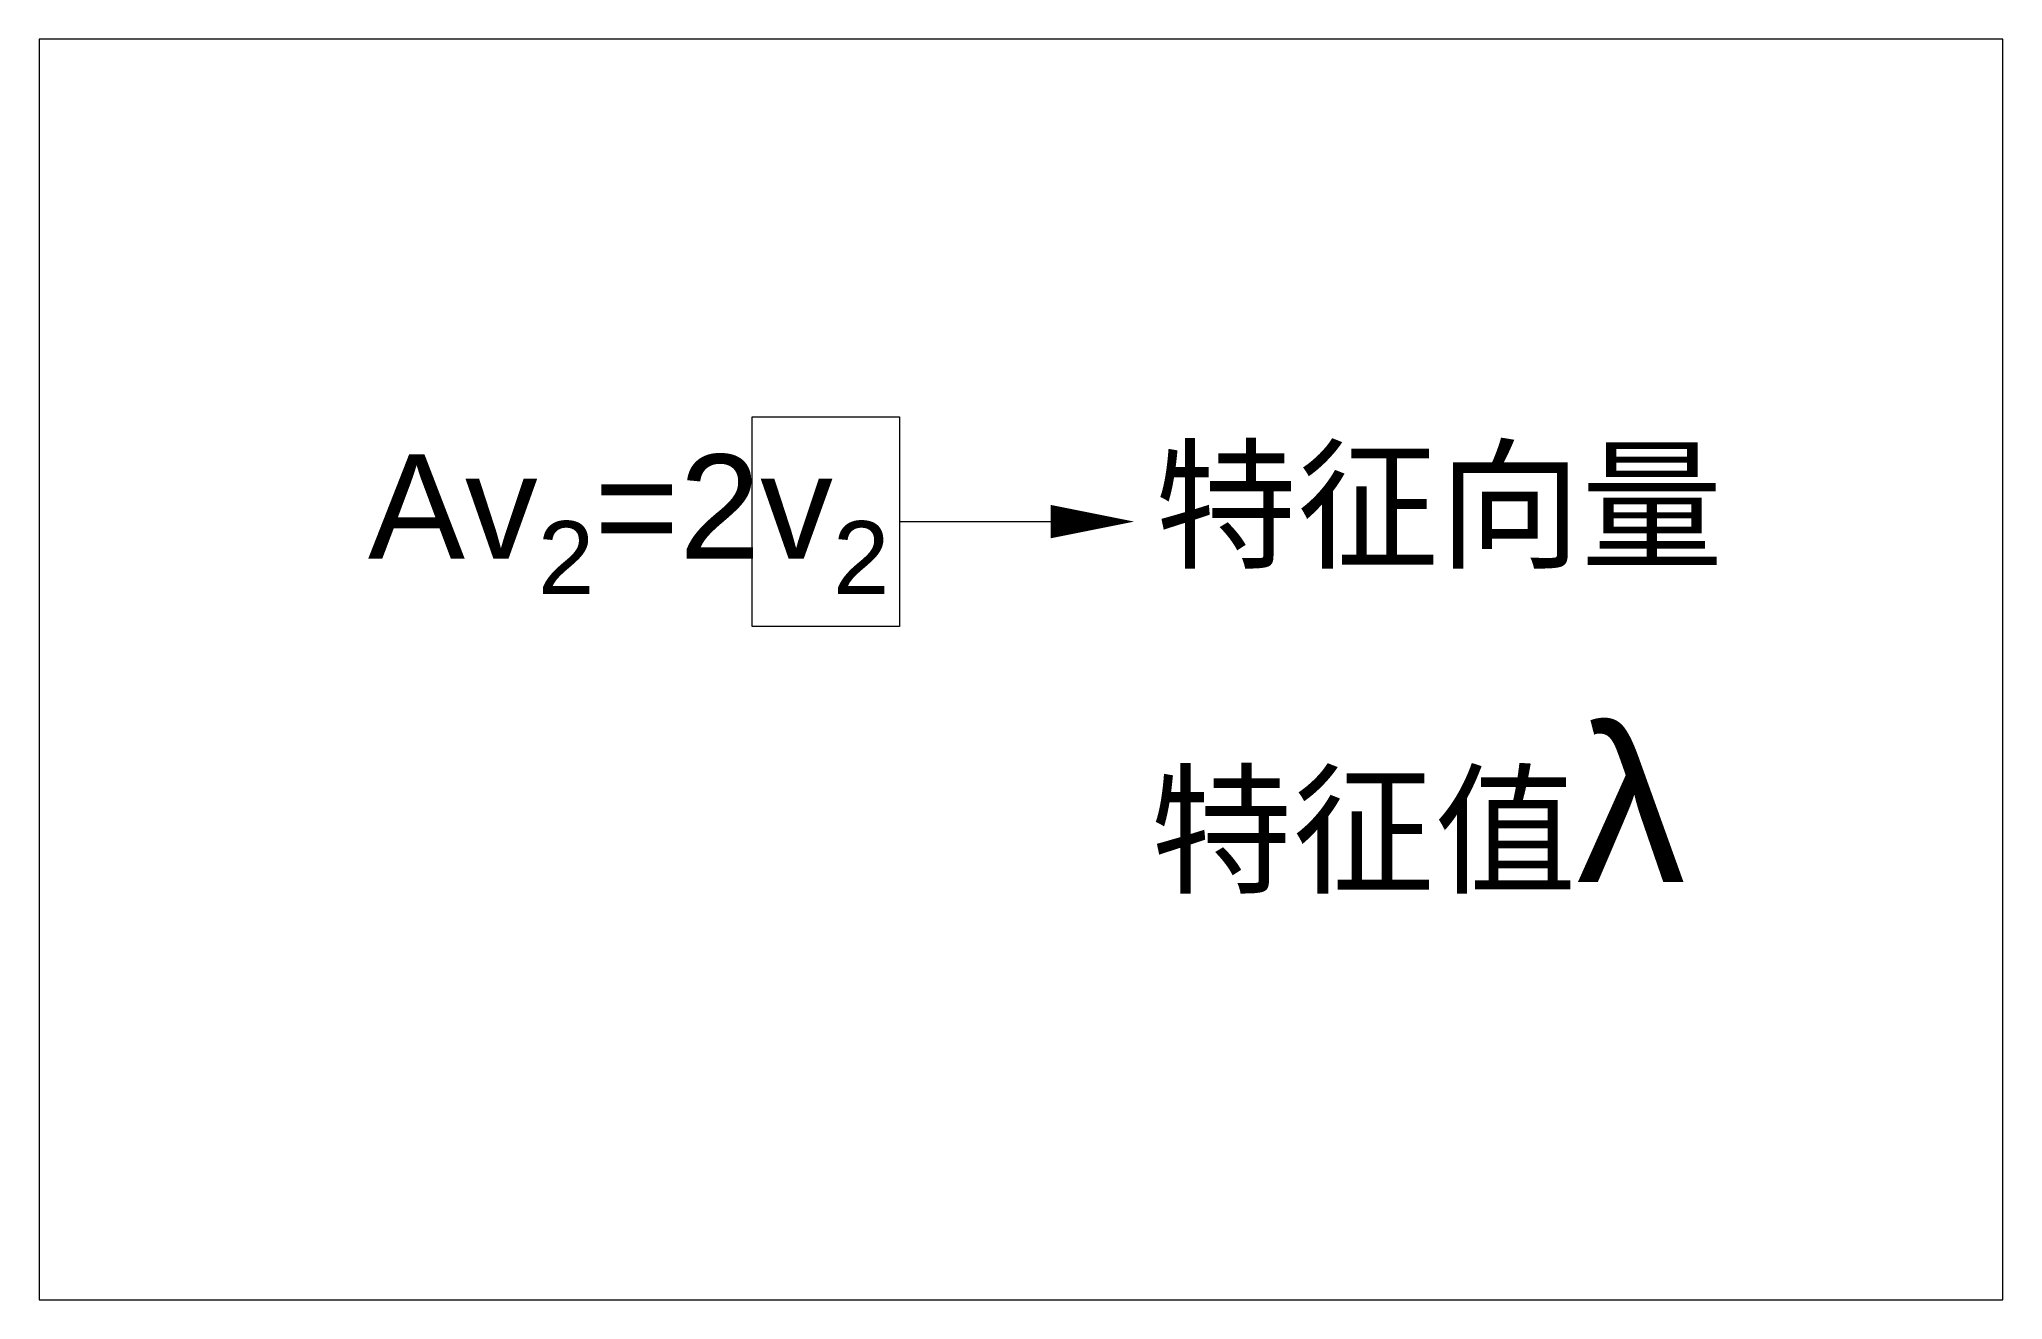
# Paper-space layout 'md230215001' of a CAD drawing. Header units: millimetres. Extents: x -1.6 to 73.5, y 1.2 to 49.4.
# The model-space entities are those that its viewports show. They can reach past a viewport. Long polylines and large blocks are cut down to what shows.
import ezdxf

# ---------------------------------------------------------------- set-up
doc = ezdxf.new("R2010")
doc.units = ezdxf.units.MM
doc.layers.add('标注', color=250, linetype='Continuous', lineweight=15)
doc.styles.get("Standard").update_dxf_attribs({"font": 'arial.ttf'})

msp = doc.modelspace()

# ---------------------------------------------------------------- linework, layer by layer
at = {"layer": '标注'}
msp.add_line((2467.123, 1592.45), (2470.757, 1592.45), dxfattribs=at)
msp.add_lwpolyline([(2463.587, 1594.964), (2467.123, 1594.964), (2467.123, 1589.936), (2463.587, 1589.936)], close=True, dxfattribs=at)
for points in [[(2470.757, 1592.45, 0.8, 0, 0), (2472.757, 1592.45, 0, 0, 0)], [(2462.707, 1590.379, 0, 0, 0), (2462.707, 1585.88, 0, 0, 0), (2470.081, 1585.88, 0.8, 0, 0), (2472.081, 1585.88, 0, 0, 0)]]:
    msp.add_lwpolyline(points, format="xyseb", dxfattribs=at)

# ---------------------------------------------------------------- texts
at = {"layer": '标注', "char_height": 2.5, "attachment_point": 1}
for s, width, insert in [('\\A1;Av{\\H0.7x;\\S^ 2;}=2v{\\H0.7x;\\S^ 2;}', 21.50777, (2454.364, 1594.061)), ('{\\fSimSun|b0|i0|c134|p2;特征向量}', 15.52084, (2473.252, 1594.095)), ('{\\fSimSun|b0|i0|c134|p2;特征值\\fArial|b0|i0|c0|p34;\\H1.5x;λ}', 14.84237, (2473.143, 1587.545))]:
    msp.add_mtext_dynamic_manual_height_columns(s, width=width, gutter_width=12.5, heights=[0], dxfattribs=dict(at, insert=insert))

psp = doc.layouts.new('md230215001')

# ---------------------------------------------------------------- viewports
at = {"layer": '标注'}
psp.add_viewport(center=(35.962, 25.281), size=(75.095, 48.20469), view_center_point=(2470.041, 1588.9), view_height=30.25645, dxfattribs=at)

doc.saveas('drawing.dxf')
